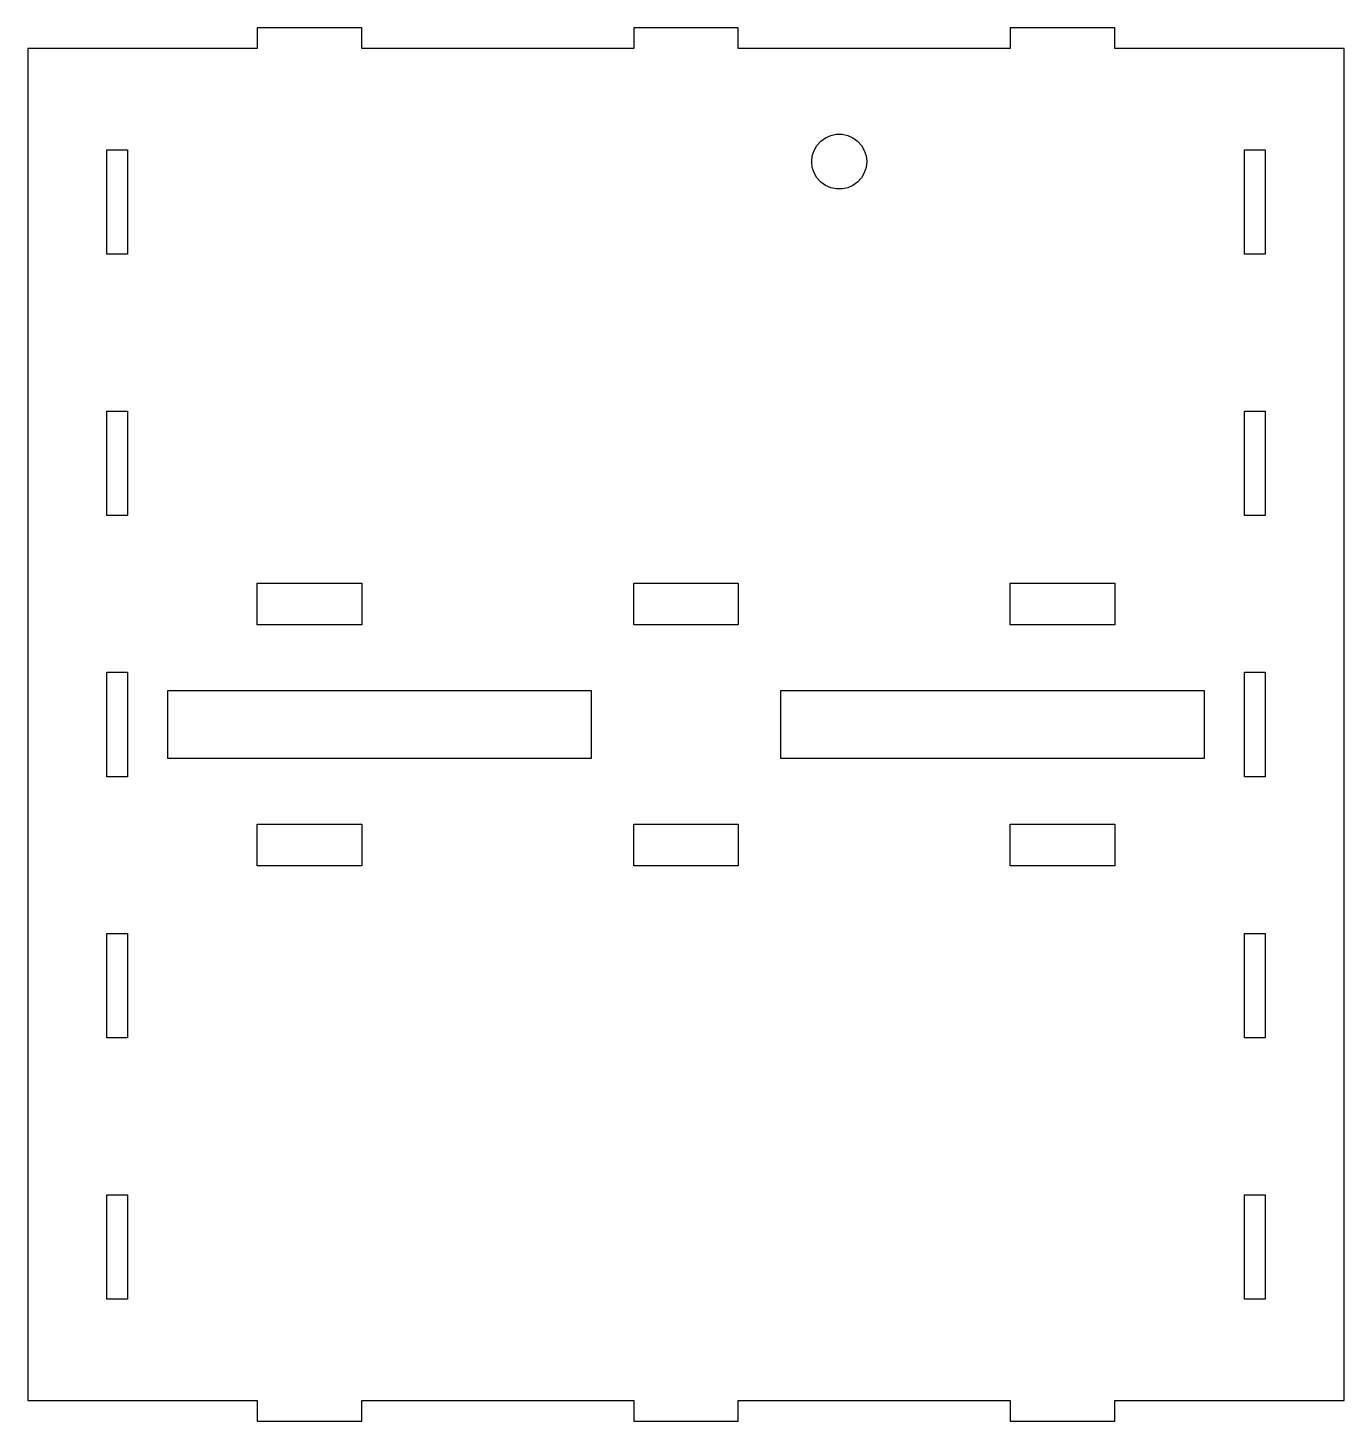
# Model space of a CAD drawing. Header units: metres. Extents: x -95 to 95, y -100 to 100.
import ezdxf

# ---------------------------------------------------------------- set-up
doc = ezdxf.new("R2010")
doc.units = ezdxf.units.M

msp = doc.modelspace()

# ---------------------------------------------------------------- linework, layer by layer
for p, q in [((-46.575, 100), (-61.575, 100)), ((-61.575, 100), (-61.575, 97.0199)), ((-46.575, 97.0199), (-46.575, 100)), ((7.5, 100), (-7.5, 100)), ((-7.5, 100), (-7.5, 97.0199)), ((7.5, 97.0199), (7.5, 100)), ((61.575, 100), (46.575, 100)), ((46.575, 100), (46.575, 97.0199)), ((61.575, 97.0199), (61.575, 100)), ((-94.5196, 97.0042), (-94.52, 97)), ((-94.52, 97), (-94.52, -97)), ((-94.5183, 97.0081), (-94.5196, 97.0042)), ((-94.5162, 97.0118), (-94.5183, 97.0081)), ((-94.5134, 97.0149), (-94.5162, 97.0118)), ((-94.51, 97.0173), (-94.5134, 97.0149)), ((-94.5062, 97.019), (-94.51, 97.0173)), ((-94.5021, 97.0199), (-94.5062, 97.019)), ((-61.575, 97.0199), (-94.5021, 97.0199)), ((-7.5, 97.0199), (-46.575, 97.0199)), ((46.575, 97.0199), (7.5, 97.0199)), ((94.5021, 97.0199), (61.575, 97.0199)), ((94.5062, 97.019), (94.5021, 97.0199)), ((94.51, 97.0173), (94.5062, 97.019)), ((94.5134, 97.0149), (94.51, 97.0173)), ((94.5162, 97.0118), (94.5134, 97.0149)), ((94.5183, 97.0081), (94.5162, 97.0118)), ((94.5196, 97.0042), (94.5183, 97.0081)), ((94.52, 97), (94.5196, 97.0042)), ((94.52, -97), (94.52, 97)), ((19.3569, 83.7354), (20.025, 84.2208)), ((20.025, 84.2208), (20.7794, 84.5567)), ((20.7794, 84.5567), (21.5871, 84.7284)), ((21.5871, 84.7284), (22.4129, 84.7284)), ((22.4129, 84.7284), (23.2206, 84.5567)), ((23.2206, 84.5567), (23.975, 84.2208)), ((23.975, 84.2208), (24.6431, 83.7354)), ((-83.2, 67.5), (-83.2, 82.5)), ((-83.2, 82.5), (-80.2, 82.5)), ((-80.2, 82.5), (-80.2, 67.5)), ((18.1363, 81.6213), (18.3915, 82.4066)), ((18.3915, 82.4066), (18.8044, 83.1218)), ((18.8044, 83.1218), (19.3569, 83.7354)), ((24.6431, 83.7354), (25.1956, 83.1218)), ((25.1956, 83.1218), (25.6085, 82.4066)), ((25.6085, 82.4066), (25.8637, 81.6213)), ((80.2, 67.5), (80.2, 82.5)), ((80.2, 82.5), (83.2, 82.5)), ((83.2, 82.5), (83.2, 67.5)), ((18.05, 80.8), (18.1363, 81.6213)), ((18.1363, 79.9787), (18.05, 80.8)), ((25.8637, 81.6213), (25.95, 80.8)), ((25.95, 80.8), (25.8637, 79.9787)), ((18.3915, 79.1934), (18.1363, 79.9787)), ((18.8044, 78.4782), (18.3915, 79.1934)), ((19.3569, 77.8646), (18.8044, 78.4782)), ((25.1956, 78.4782), (24.6431, 77.8646)), ((25.6085, 79.1934), (25.1956, 78.4782)), ((25.8637, 79.9787), (25.6085, 79.1934)), ((20.025, 77.3792), (19.3569, 77.8646)), ((20.7794, 77.0433), (20.025, 77.3792)), ((21.5871, 76.8716), (20.7794, 77.0433)), ((22.4129, 76.8716), (21.5871, 76.8716)), ((23.2206, 77.0433), (22.4129, 76.8716)), ((23.975, 77.3792), (23.2206, 77.0433)), ((24.6431, 77.8646), (23.975, 77.3792)), ((-80.2, 67.5), (-83.2, 67.5)), ((83.2, 67.5), (80.2, 67.5)), ((-83.2, 30), (-83.2, 45)), ((-83.2, 45), (-80.2, 45)), ((-80.2, 45), (-80.2, 30)), ((80.2, 30), (80.2, 45)), ((80.2, 45), (83.2, 45)), ((83.2, 45), (83.2, 30)), ((-80.2, 30), (-83.2, 30)), ((83.2, 30), (80.2, 30)), ((-61.575, 14.3), (-61.575, 20.3)), ((-61.575, 20.3), (-46.575, 20.3)), ((-46.575, 20.3), (-46.575, 14.3)), ((-7.5, 14.3), (-7.5, 20.3)), ((-7.5, 20.3), (7.5, 20.3)), ((7.5, 20.3), (7.5, 14.3)), ((46.575, 14.3), (46.575, 20.3)), ((46.575, 20.3), (61.575, 20.3)), ((61.575, 20.3), (61.575, 14.3)), ((-46.575, 14.3), (-61.575, 14.3)), ((7.5, 14.3), (-7.5, 14.3)), ((61.575, 14.3), (46.575, 14.3)), ((-83.2, -7.5), (-83.2, 7.5)), ((-83.2, 7.5), (-80.2, 7.5)), ((-80.2, 7.5), (-80.2, -7.5)), ((80.2, -7.5), (80.2, 7.5)), ((80.2, 7.5), (83.2, 7.5)), ((83.2, 7.5), (83.2, -7.5)), ((-74.4, -4.9), (-74.4, 4.9)), ((-74.4, 4.9), (-13.6, 4.9)), ((-13.6, 4.9), (-13.6, -4.9)), ((13.6, -4.9), (13.6, 4.9)), ((13.6, 4.9), (74.4, 4.9)), ((74.4, 4.9), (74.4, -4.9)), ((-13.6, -4.9), (-74.4, -4.9)), ((74.4, -4.9), (13.6, -4.9)), ((-80.2, -7.5), (-83.2, -7.5)), ((83.2, -7.5), (80.2, -7.5)), ((-61.575, -20.3), (-61.575, -14.3)), ((-61.575, -14.3), (-46.575, -14.3)), ((-46.575, -14.3), (-46.575, -20.3)), ((-7.5, -20.3), (-7.5, -14.3)), ((-7.5, -14.3), (7.5, -14.3)), ((7.5, -14.3), (7.5, -20.3)), ((46.575, -20.3), (46.575, -14.3)), ((46.575, -14.3), (61.575, -14.3)), ((61.575, -14.3), (61.575, -20.3)), ((-46.575, -20.3), (-61.575, -20.3)), ((7.5, -20.3), (-7.5, -20.3)), ((61.575, -20.3), (46.575, -20.3)), ((-83.2, -45), (-83.2, -30)), ((-83.2, -30), (-80.2, -30)), ((-80.2, -30), (-80.2, -45)), ((80.2, -45), (80.2, -30)), ((80.2, -30), (83.2, -30)), ((83.2, -30), (83.2, -45)), ((-80.2, -45), (-83.2, -45)), ((83.2, -45), (80.2, -45)), ((-83.2, -82.5), (-83.2, -67.5)), ((-83.2, -67.5), (-80.2, -67.5)), ((-80.2, -67.5), (-80.2, -82.5)), ((80.2, -82.5), (80.2, -67.5)), ((80.2, -67.5), (83.2, -67.5)), ((83.2, -67.5), (83.2, -82.5)), ((-80.2, -82.5), (-83.2, -82.5)), ((83.2, -82.5), (80.2, -82.5)), ((-94.52, -97), (-94.5196, -97.0042)), ((-94.5196, -97.0042), (-94.5183, -97.0081)), ((-94.5183, -97.0081), (-94.5162, -97.0118)), ((-94.5162, -97.0118), (-94.5134, -97.0149)), ((-94.5134, -97.0149), (-94.51, -97.0173)), ((-94.51, -97.0173), (-94.5062, -97.019)), ((-94.5062, -97.019), (-94.5021, -97.0199)), ((-94.5021, -97.0199), (-61.575, -97.0199)), ((-61.575, -97.0199), (-61.575, -100)), ((-46.575, -100), (-46.575, -97.0199)), ((-46.575, -97.0199), (-7.5, -97.0199)), ((-7.5, -97.0199), (-7.5, -100)), ((7.5, -100), (7.5, -97.0199)), ((7.5, -97.0199), (46.575, -97.0199)), ((46.575, -97.0199), (46.575, -100)), ((61.575, -100), (61.575, -97.0199)), ((61.575, -97.0199), (94.5021, -97.0199)), ((94.5021, -97.0199), (94.5062, -97.019)), ((94.5062, -97.019), (94.51, -97.0173)), ((94.51, -97.0173), (94.5134, -97.0149)), ((94.5134, -97.0149), (94.5162, -97.0118)), ((94.5162, -97.0118), (94.5183, -97.0081)), ((94.5183, -97.0081), (94.5196, -97.0042)), ((94.5196, -97.0042), (94.52, -97)), ((-61.575, -100), (-46.575, -100)), ((-7.5, -100), (7.5, -100)), ((46.575, -100), (61.575, -100))]:
    msp.add_line(p, q)

doc.saveas('drawing.dxf')
